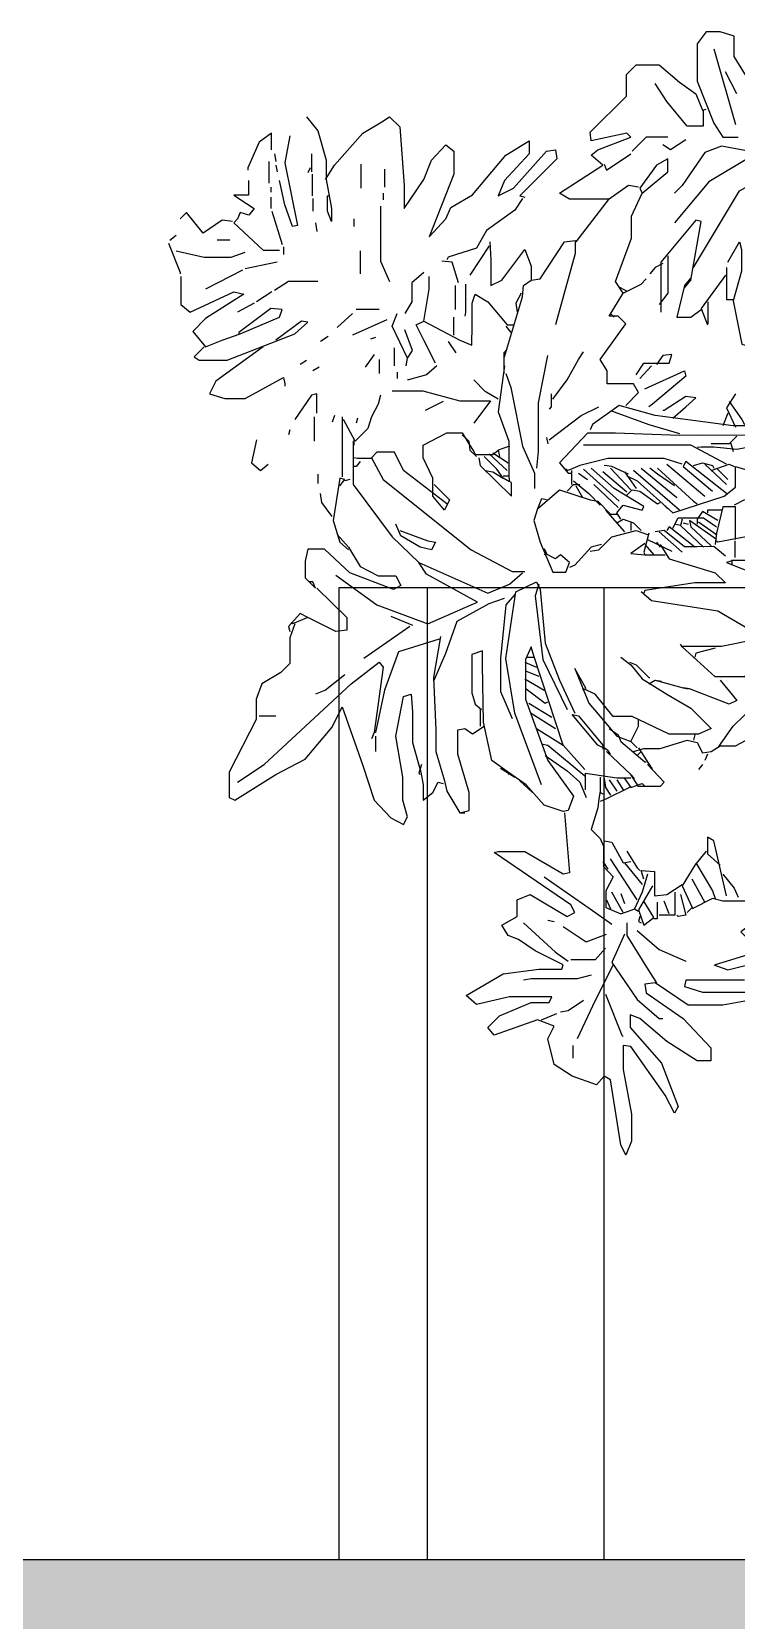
# Model space of a CAD drawing. Extents: x -109 to 1815, y -14679 to 345.
# Drawn here: x -96.648 to -96.249, y -47.599 to -46.7 of the extents above; entities that cross this region are included whole.
import ezdxf

# ---------------------------------------------------------------- set-up
doc = ezdxf.new("R2010")
doc.units = 0
doc.header["$MEASUREMENT"] = 0
doc.layers.get('0').update_dxf_attribs({"linetype": 'CONTINUOUS'})
for name, color, linetype in [('corte-esq-ext', 1, 'CONTINUOUS'), ('COTA', 1, 'CONTINUOUS'), ('linha-vista-3', 1, 'CONTINUOUS'), ('PAREDE', 6, 'CONTINUOUS')]:
    doc.layers.add(name, color=color, linetype=linetype)

# ---------------------------------------------------------------- blocks, each defined once
blk = doc.blocks.new('JARDIM_5')
at = {"linetype": 'Continuous'}
for points in [[(-0.0624, 0.3375), (-0.0758, 0.3592), (-0.0758, 0.3757), (-0.0872, 0.3793), (-0.0985, 0.3793), (-0.1058, 0.3695), (-0.1058, 0.3395), (-0.0923, 0.3055), (-0.0851, 0.2941), (-0.0727, 0.2941)], [(-0.0923, 0.3654), (-0.0748, 0.3044)], [(-0.1533, 0.2538), (-0.1615, 0.2549), (-0.177, 0.244), (-0.209, 0.244), (-0.2173, 0.2487), (-0.1822, 0.2714), (-0.1915, 0.2796), (-0.1863, 0.2838), (-0.1595, 0.2941), (-0.1626, 0.2972), (-0.1915, 0.291), (-0.1925, 0.2982), (-0.1631, 0.3272), (-0.1631, 0.3447), (-0.1553, 0.3525), (-0.1367, 0.3525), (-0.1202, 0.3385), (-0.1068, 0.3292), (-0.1016, 0.3158), (-0.0985, 0.3168)], [(-0.0737, 0.3292), (-0.083, 0.3468)], [(-0.1011, 0.3158), (-0.1011, 0.3029), (-0.114, 0.3029), (-0.1305, 0.323), (-0.1398, 0.3375)], [(-0.4218, 0.3106), (-0.4125, 0.2993), (-0.4058, 0.2755), (-0.4058, 0.26), (-0.4016, 0.2363), (-0.4016, 0.2259), (-0.4047, 0.2342), (-0.4047, 0.2466), (-0.4032, 0.2466)], [(-0.4063, 0.26), (-0.3991, 0.2714), (-0.3763, 0.2972), (-0.3608, 0.3065), (-0.3546, 0.3106), (-0.3464, 0.3024), (-0.3428, 0.2549), (-0.3428, 0.2363), (-0.3268, 0.26), (-0.3206, 0.2755), (-0.3092, 0.2879), (-0.3025, 0.2827), (-0.3025, 0.2642), (-0.3226, 0.2136), (-0.3092, 0.228), (-0.3051, 0.2373), (-0.2875, 0.2476), (-0.2607, 0.2796), (-0.2416, 0.291), (-0.2416, 0.2807), (-0.2617, 0.259), (-0.2669, 0.2466), (-0.2545, 0.2528), (-0.2276, 0.2827), (-0.2204, 0.2838), (-0.2194, 0.2765), (-0.2493, 0.2466), (-0.2452, 0.2456)], [(-0.4502, 0.2838), (-0.4502, 0.2972), (-0.46, 0.29), (-0.4693, 0.2693), (-0.4693, 0.2673)], [(-0.4352, 0.2951), (-0.4393, 0.2734), (-0.429, 0.2228), (-0.4331, 0.2218), (-0.4393, 0.2394), (-0.4435, 0.259)], [(-0.1295, 0.2941), (-0.1471, 0.2941), (-0.1584, 0.2827)], [(-0.1151, 0.292), (-0.1274, 0.2838), (-0.1336, 0.2879)], [(-0.0644, 0.2827), (-0.0861, 0.2869), (-0.0996, 0.2817), (-0.1181, 0.2549), (-0.1243, 0.2487)], [(-0.4522, 0.2745), (-0.4522, 0.2569)], [(-0.4476, 0.2807), (-0.4466, 0.2745)], [(-0.4466, 0.2714), (-0.4455, 0.2662)], [(-0.4176, 0.2807), (-0.4176, 0.2662)], [(-0.3779, 0.2724), (-0.3779, 0.2528)], [(-0.1636, 0.0772), (-0.1533, 0.0876), (-0.1574, 0.0948), (-0.1786, 0.0948), (-0.1786, 0.1051), (-0.1842, 0.1144), (-0.1636, 0.1433), (-0.1698, 0.1495), (-0.177, 0.1495), (-0.1657, 0.1681), (-0.1719, 0.1774), (-0.1589, 0.2125), (-0.1589, 0.2301), (-0.1502, 0.2487), (-0.1295, 0.2662), (-0.1295, 0.2765), (-0.1388, 0.2714), (-0.1522, 0.2528), (-0.1502, 0.2487)], [(-0.1811, 0.2724), (-0.1791, 0.2673), (-0.1595, 0.2807)], [(-0.0634, 0.2776), (-0.0965, 0.258), (-0.1243, 0.2249)], [(-0.4688, 0.259), (-0.4688, 0.2471), (-0.4806, 0.2471), (-0.4703, 0.2404), (-0.4641, 0.2363), (-0.4683, 0.2311), (-0.4755, 0.2332), (-0.4775, 0.228), (-0.4806, 0.2249), (-0.4569, 0.2027), (-0.4435, 0.2027)], [(-0.4187, 0.2693), (-0.4207, 0.2652)], [(-0.4171, 0.2642), (-0.4171, 0.2466)], [(-0.3588, 0.2683), (-0.3588, 0.2538)], [(-0.1089, 0.1888), (-0.0717, 0.2507), (-0.0552, 0.26), (-0.0531, 0.26)], [(-0.4507, 0.2538), (-0.4507, 0.2497)], [(-0.4507, 0.2456), (-0.4507, 0.2363)], [(-0.4166, 0.2445), (-0.4166, 0.2342)], [(-0.3598, 0.2487), (-0.3598, 0.2435)], [(-0.2472, 0.2445), (-0.2534, 0.2352), (-0.2762, 0.2187), (-0.2844, 0.2043), (-0.3071, 0.197), (-0.3082, 0.195)], [(-0.177, 0.2445), (-0.2039, 0.2094)], [(-0.4817, 0.2259), (-0.4899, 0.227), (-0.5054, 0.2166), (-0.5189, 0.2332), (-0.524, 0.228)], [(-0.4497, 0.2342), (-0.4414, 0.2074)], [(-0.3619, 0.2383), (-0.3619, 0.1939), (-0.3546, 0.1774)], [(-0.4145, 0.2249), (-0.4135, 0.2177)], [(-0.3836, 0.228), (-0.3836, 0.2218)], [(-0.1161, 0.1722), (-0.1109, 0.1784), (-0.1027, 0.2259), (-0.1068, 0.227), (-0.1352, 0.1929), (-0.1352, 0.1526)], [(-0.5333, 0.2084), (-0.524, 0.1846), (-0.524, 0.1836)], [(-0.5271, 0.2146), (-0.5323, 0.2105)], [(-0.4941, 0.211), (-0.4837, 0.211)], [(-0.2741, 0.2063), (-0.2896, 0.1826)], [(-0.2736, 0.2094), (-0.2728, 0.195), (-0.2728, 0.1743), (-0.2638, 0.1784), (-0.2452, 0.2032), (-0.24, 0.1898), (-0.24, 0.1784)], [(-0.2617, 0.1165), (-0.2472, 0.165), (-0.2462, 0.1743), (-0.24, 0.1784), (-0.2328, 0.1795), (-0.2132, 0.2094), (-0.2044, 0.2105), (-0.2044, 0.2001), (-0.2194, 0.1464), (-0.2204, 0.1423)], [(-0.081, 0.1929), (-0.0717, 0.2094), (-0.0701, 0.2032), (-0.0701, 0.1857), (-0.0768, 0.1619), (-0.0696, 0.1268), (-0.0624, 0.1247), (-0.0613, 0.1258)], [(-0.5271, 0.2022), (-0.5044, 0.197), (-0.4827, 0.197), (-0.4713, 0.2012)], [(-0.4455, 0.1929), (-0.4713, 0.1877)], [(-0.4404, 0.2053), (-0.4404, 0.1991)], [(-0.3784, 0.2022), (-0.3784, 0.1836)], [(-0.2989, 0.1764), (-0.304, 0.1929), (-0.3123, 0.1939)], [(-0.1295, 0.1981), (-0.1295, 0.1681), (-0.1367, 0.1588)], [(-0.5235, 0.1815), (-0.5235, 0.1588), (-0.5158, 0.1526), (-0.4806, 0.1691), (-0.4724, 0.1671), (-0.5034, 0.1475), (-0.5137, 0.1371), (-0.5034, 0.1247), (-0.4899, 0.1299), (-0.4755, 0.1351), (-0.4435, 0.1485), (-0.4414, 0.1547), (-0.4507, 0.1557), (-0.4765, 0.1361), (-0.4765, 0.1351)], [(-0.4734, 0.1867), (-0.5034, 0.1712)], [(-0.3268, 0.1846), (-0.3366, 0.1764), (-0.3366, 0.1609), (-0.3423, 0.1516)], [(-0.3268, 0.1454), (-0.3226, 0.1712), (-0.3226, 0.1815)], [(-0.1336, 0.1919), (-0.1398, 0.1888), (-0.144, 0.1836)], [(-0.1109, 0.1805), (-0.1161, 0.1743), (-0.1223, 0.1485), (-0.1109, 0.1485), (-0.1027, 0.1547)], [(-0.083, 0.1826), (-0.1027, 0.1557), (-0.0975, 0.1423)], [(-0.082, 0.1888), (-0.082, 0.1629), (-0.0768, 0.1629)], [(-0.4497, 0.1691), (-0.4621, 0.1609)], [(-0.4125, 0.1774), (-0.4362, 0.1774), (-0.4476, 0.1702)], [(-0.3175, 0.1113), (-0.3268, 0.1299), (-0.333, 0.1423), (-0.3268, 0.1454), (-0.2978, 0.1299), (-0.288, 0.1258), (-0.2878, 0.1423), (-0.2878, 0.1598), (-0.2855, 0.1671), (-0.2751, 0.1609), (-0.2596, 0.1423), (-0.2545, 0.1423)], [(-0.3015, 0.1743), (-0.3015, 0.1547)], [(-0.2932, 0.1753), (-0.2932, 0.1526), (-0.2937, 0.1495)], [(-0.2483, 0.1681), (-0.2524, 0.1598), (-0.2514, 0.1526)], [(-0.1698, 0.1733), (-0.1636, 0.1702), (-0.1636, 0.1691)], [(-0.1657, 0.1681), (-0.1512, 0.1753), (-0.1471, 0.1795)], [(-0.4641, 0.1598), (-0.4775, 0.1526)], [(-0.3629, 0.1547), (-0.3815, 0.1547)], [(-0.097, 0.1433), (-0.097, 0.1609)], [(-0.5044, 0.1247), (-0.5127, 0.1165), (-0.5085, 0.1139), (-0.4858, 0.1139), (-0.4311, 0.1351), (-0.4207, 0.1444), (-0.4259, 0.1454), (-0.4466, 0.1299)], [(-0.3846, 0.1516), (-0.397, 0.1402)], [(-0.3567, 0.1464), (-0.3846, 0.134)], [(-0.3402, 0.1154), (-0.3526, 0.1413), (-0.3485, 0.1516)], [(-0.3025, 0.134), (-0.3025, 0.1485)], [(-0.176, 0.1516), (-0.1729, 0.1485)], [(-0.4042, 0.133), (-0.4104, 0.1289)], [(-0.366, 0.132), (-0.3701, 0.1309)], [(-0.3412, 0.1092), (-0.3402, 0.1154), (-0.3361, 0.1216), (-0.3423, 0.1382)], [(-0.3071, 0.1289), (-0.3009, 0.1196)], [(-0.2607, 0.1413), (-0.2565, 0.1361)], [(-0.4569, 0.1247), (-0.4951, 0.0968), (-0.5003, 0.0865), (-0.4879, 0.0829), (-0.4713, 0.0829), (-0.4404, 0.0999), (-0.4393, 0.0948), (-0.4393, 0.0927)], [(-0.367, 0.1185), (-0.3743, 0.1082)], [(-0.351, 0.1237), (-0.351, 0.1092)], [(-0.2596, 0.1227), (-0.2622, 0.1196), (-0.2622, 0.103), (-0.2627, 0.103)], [(-0.2354, 0.0266), (-0.2341, 0.04), (-0.2341, 0.0793), (-0.2266, 0.1175)], [(-0.2225, 0.0824), (-0.2111, 0.0979), (-0.2018, 0.1144), (-0.1977, 0.1206)], [(-0.1553, 0.102), (-0.1491, 0.1113), (-0.1285, 0.1113), (-0.1264, 0.1185), (-0.1336, 0.1175), (-0.1388, 0.1103)], [(-0.4218, 0.1134), (-0.4269, 0.1103)], [(-0.4114, 0.1082), (-0.4166, 0.1051)], [(-0.3629, 0.1144), (-0.3629, 0.103)], [(-0.3485, 0.1041), (-0.3485, 0.0989)], [(-0.3164, 0.1092), (-0.3247, 0.102), (-0.3392, 0.0979), (-0.3402, 0.0979)], [(-0.2617, 0.1092), (-0.2669, 0.0721), (-0.2581, 0.0483), (-0.2581, 0.0194), (-0.2576, 0.0153), (-0.2627, 0.0184), (-0.2679, 0.0256), (-0.2782, 0.0359)], [(-0.2607, 0.103), (-0.2565, 0.0917), (-0.2472, 0.0442), (-0.2374, 0.0225), (-0.2374, 0.0101)], [(-0.1429, 0.1092), (-0.1522, 0.0989)], [(-0.1481, 0.0907), (-0.1161, 0.1051), (-0.1151, 0.101), (-0.1419, 0.0783), (-0.145, 0.0762)], [(-0.2669, 0.0824), (-0.2772, 0.0886), (-0.2865, 0.0979)], [(-0.4135, 0.071), (-0.4135, 0.0865), (-0.4176, 0.0855), (-0.4311, 0.0659)], [(-0.3619, 0.0855), (-0.3639, 0.0783), (-0.3691, 0.0679), (-0.3722, 0.0586), (-0.3825, 0.0483), (-0.3918, 0.0659)], [(-0.3526, 0.0891), (-0.3278, 0.0891), (-0.2978, 0.0808), (-0.2731, 0.0808), (-0.2865, 0.0628)], [(-0.3113, 0.0803), (-0.3257, 0.0731)], [(-0.224, 0.0865), (-0.224, 0.0762), (-0.2256, 0.0741)], [(-0.0603, 0.0607), (-0.0768, 0.0607), (-0.1398, 0.069), (-0.1688, 0.0772), (-0.1904, 0.0617), (-0.1925, 0.0576)], [(-0.1254, 0.0669), (-0.1151, 0.0762), (-0.1068, 0.0834), (-0.1151, 0.0845), (-0.1326, 0.0731), (-0.1336, 0.0731)], [(-0.0748, 0.0865), (-0.082, 0.0752), (-0.0748, 0.0597)], [(-0.0799, 0.0803), (-0.0696, 0.0659), (-0.0675, 0.0617)], [(-0.4156, 0.0679), (-0.4156, 0.0483)], [(-0.3991, 0.069), (-0.4011, 0.0638)], [(-0.3929, 0.0679), (-0.3929, 0.0225), (-0.3929, 0.0194)], [(-0.3805, 0.0669), (-0.3815, 0.0628)], [(-0.2256, 0.0493), (-0.1997, 0.069), (-0.1853, 0.0762)], [(-0.176, 0.0731), (-0.145, 0.0617), (-0.1202, 0.0545)], [(-0.081, 0.071), (-0.0851, 0.0607)], [(-0.4352, 0.0576), (-0.4362, 0.0535)], [(-0.3185, 0.0132), (-0.3061, 0.0008), (-0.3102, -0.0075), (-0.3195, 0.0039), (-0.3195, 0.0184), (-0.3273, 0.0349), (-0.3273, 0.0452), (-0.3082, 0.055), (-0.2958, 0.055), (-0.2906, 0.0462), (-0.2865, 0.04), (-0.2855, 0.0375), (-0.271, 0.0375), (-0.2669, 0.0411)], [(-0.2958, 0.0535), (-0.2906, 0.0483), (-0.2896, 0.0411), (-0.2844, 0.0359)], [(-0.2276, 0.0514), (-0.2266, 0.0462)], [(-0.0624, 0.0597), (-0.0613, 0.053), (-0.1027, 0.0532), (-0.1202, 0.0528), (-0.1719, 0.0547), (-0.1946, 0.0547), (-0.2173, 0.0308), (-0.2101, 0.0225), (-0.208, 0.0225)], [(-0.0737, 0.0524), (-0.0799, 0.0462), (-0.0944, 0.0462)], [(-0.4621, 0.0493), (-0.4662, 0.0308), (-0.459, 0.0246), (-0.4528, 0.0297)], [(-0.3841, 0.0483), (-0.3841, 0.0132), (-0.3526, -0.0291), (-0.3309, -0.0498)], [(-0.3836, 0.0493), (-0.3836, 0.0452)], [(-0.3082, -0.0023), (-0.3433, 0.0246), (-0.3505, 0.0395), (-0.365, 0.0395), (-0.3691, 0.0349), (-0.3598, 0.0173), (-0.2886, -0.0395), (-0.2555, -0.057), (-0.2452, -0.057)], [(-0.271, 0.039), (-0.2586, 0.0308)], [(-0.2576, 0.0442), (-0.2669, 0.0411), (-0.2658, 0.0359)], [(-0.082, 0.0297), (-0.1109, 0.0452), (-0.1977, 0.0452)], [(-0.0665, 0.0349), (-0.0655, 0.0431), (-0.0737, 0.0416), (-0.0923, 0.0434), (-0.1027, 0.0434), (-0.1058, 0.0431)], [(-0.0789, 0.0473), (-0.0768, 0.04)], [(-0.3691, 0.0344), (-0.3805, 0.0344), (-0.3836, 0.0349)], [(-0.3784, 0.0318), (-0.3815, 0.0277), (-0.3836, 0.0277)], [(-0.2824, 0.0349), (-0.2813, 0.0287), (-0.256, 0.0039), (-0.256, 0.0142), (-0.2565, 0.0153)], [(-0.2741, 0.038), (-0.2596, 0.0246)], [(-0.1181, 0.0297), (-0.1326, 0.0344), (-0.178, 0.0344), (-0.2008, 0.0287), (-0.2101, 0.0246), (-0.2121, 0.0256)], [(-0.1677, -0.0147), (-0.1708, -0.0095), (-0.1657, -0.0033), (-0.1502, -0.0075), (-0.1491, -0.0044), (-0.1729, 0.0101), (-0.1915, 0.0266)], [(-0.1615, 0.0215), (-0.1749, 0.0277), (-0.1811, 0.0287)], [(-0.176, 0.0266), (-0.1595, 0.0091)], [(-0.1626, 0.0204), (-0.1543, 0.0163), (-0.1254, -0.0095), (-0.0841, 0.0039), (-0.0748, 0.0111), (-0.0748, 0.0277), (-0.0469, 0.0194), (-0.0448, 0.0163)], [(-0.1512, 0.0266), (-0.1223, 0.0029)], [(-0.1243, 0.0122), (-0.1378, 0.0215), (-0.144, 0.0266)], [(-0.1378, 0.0266), (-0.1089, -0.0002), (-0.1058, -0.0023)], [(-0.1305, 0.0297), (-0.0996, 0.0039)], [(-0.082, 0.006), (-0.1151, 0.0318), (-0.1171, 0.0277), (-0.0934, 0.008)], [(-0.1089, 0.0287), (-0.1016, 0.0308), (-0.0934, 0.0287), (-0.0923, 0.0266)], [(-0.0996, 0.0297), (-0.082, 0.0132)], [(-0.0944, 0.0246), (-0.0799, 0.0297), (-0.0758, 0.0277)], [(-0.0903, 0.0266), (-0.081, 0.0173)], [(-0.4125, 0.0215), (-0.4125, 0.0142)], [(-0.3949, 0.0122), (-0.3908, 0.0173), (-0.3949, 0.0184), (-0.4001, -0.0157), (-0.3949, -0.0333), (-0.3877, -0.0395)], [(-0.3867, 0.0173), (-0.3908, 0.0163)], [(-0.2772, 0.0246), (-0.271, 0.0235), (-0.2627, 0.0184)], [(-0.2627, 0.0204), (-0.2586, 0.0204)], [(-0.2111, 0.008), (-0.2059, 0.0132), (-0.2008, 0.0132)], [(-0.2075, 0.0246), (-0.2075, 0.0132)], [(-0.2059, 0.0163), (-0.1935, 0.006), (-0.1842, -0.0033)], [(-0.2018, 0.0225), (-0.1946, 0.0173)], [(-0.1977, 0.0256), (-0.1688, -0.0002)], [(-0.1698, -0.0054), (-0.1894, 0.0132)], [(-0.1626, 0.007), (-0.1822, 0.0235)], [(-0.1646, 0.0235), (-0.1553, 0.0101)], [(-0.1202, -0.0075), (-0.1574, 0.0246)], [(-0.4011, -0.0126), (-0.4094, -0.0013), (-0.4104, 0.006)], [(-0.2276, 0.0008), (-0.2318, 0.0018), (-0.2349, -0.0064), (-0.2173, 0.0091), (-0.1925, 0.0008), (-0.1863, -0.0002), (-0.176, -0.0106), (-0.1708, -0.0106)], [(-0.2039, 0.0122), (-0.1987, 0.0029)], [(-0.1636, 0.0039), (-0.1584, 0.0091), (-0.1522, 0.008), (-0.1378, -0.0023), (-0.1357, -0.0013)], [(-0.0675, 0.0008), (-0.0758, -0.0033)], [(-0.2349, -0.0064), (-0.2379, -0.0157), (-0.2328, -0.0333), (-0.2225, -0.0575), (-0.2121, -0.0575), (-0.209, -0.0498), (-0.2163, -0.0436), (-0.2204, -0.0467), (-0.2287, -0.0426), (-0.2297, -0.0436)], [(-0.1801, -0.0075), (-0.1646, -0.025)], [(-0.1326, -0.0033), (-0.1295, -0.0064)], [(-0.0892, -0.0157), (-0.1016, -0.0085), (-0.1058, -0.0147), (-0.1058, -0.0188)], [(-0.0861, -0.0075), (-0.0975, -0.0075), (-0.0975, -0.0095)], [(-0.0748, -0.0312), (-0.0748, -0.0049), (-0.0851, -0.0049), (-0.0903, -0.026), (-0.0913, -0.0353)], [(-0.0557, -0.0075), (-0.0557, -0.0235), (-0.0448, -0.0235), (-0.0273, -0.0204), (-0.0066, -0.0191), (0.0161, -0.0191), (0.0368, -0.024), (0.0719, -0.0188), (0.1101, -0.0059), (0.1318, -0.0059), (0.1297, -0.0095), (0.0832, -0.0245), (0.0636, -0.0245), (0.0006, -0.0415), (-0.0521, -0.0483), (-0.0768, -0.0483), (-0.082, -0.0498), (-0.0562, -0.0601), (0.0233, -0.0601), (0.1132, -0.0415), (0.1318, -0.0364)], [(-0.3464, -0.024), (-0.3237, -0.0322), (-0.3175, -0.0333), (-0.3206, -0.0395), (-0.3299, -0.0374), (-0.3454, -0.0281), (-0.3495, -0.0188)], [(-0.1925, -0.0405), (-0.1853, -0.0395), (-0.1749, -0.0291), (-0.1553, -0.024), (-0.146, -0.0271)], [(-0.1708, -0.0178), (-0.1657, -0.0147), (-0.1574, -0.0178), (-0.1512, -0.024)], [(-0.1595, -0.0178), (-0.1595, -0.024)], [(-0.083, -0.0446), (-0.0923, -0.0369), (-0.1058, -0.0371), (-0.1161, -0.0371), (-0.1326, -0.024), (-0.1398, -0.025)], [(-0.1367, -0.025), (-0.1181, -0.0415)], [(-0.1078, -0.0374), (-0.1285, -0.0209), (-0.1305, -0.024)], [(-0.1254, -0.0219), (-0.1212, -0.0137), (-0.1006, -0.0137), (-0.0903, -0.0209)], [(-0.1181, -0.0147), (-0.1192, -0.0199), (-0.1243, -0.0188)], [(-0.1192, -0.0199), (-0.1006, -0.0374)], [(-0.1171, -0.0178), (-0.113, -0.0188)], [(-0.0903, -0.0312), (-0.112, -0.0157), (-0.1109, -0.0209), (-0.0944, -0.0364)], [(-0.1047, -0.0168), (-0.0903, -0.0271)], [(-0.397, -0.0271), (-0.3877, -0.0374), (-0.3784, -0.0529), (-0.3639, -0.0606), (-0.3495, -0.0606), (-0.3454, -0.0684), (-0.3515, -0.0715), (-0.3867, -0.0581), (-0.4073, -0.039), (-0.4207, -0.039), (-0.4228, -0.0488), (-0.4228, -0.0622), (-0.4145, -0.0705), (-0.4166, -0.0653), (-0.4197, -0.0653)], [(-0.2297, -0.0384), (-0.2276, -0.0426)], [(-0.1832, -0.0353), (-0.1915, -0.0374), (-0.2049, -0.0519), (-0.209, -0.0539)], [(-0.1481, -0.0343), (-0.1595, -0.0426), (-0.1481, -0.0436), (-0.1316, -0.0436)], [(-0.145, -0.026), (-0.1491, -0.0415), (-0.1481, -0.0436)], [(-0.1357, -0.0353), (-0.1285, -0.0467), (-0.0913, -0.0581), (-0.083, -0.0663), (-0.0923, -0.0663), (-0.1078, -0.0663), (-0.1481, -0.0725), (-0.1491, -0.0746)], [(-0.1481, -0.0353), (-0.1409, -0.0436)], [(-0.146, -0.0312), (-0.1264, -0.0405)], [(-0.1388, -0.0333), (-0.1357, -0.0374)], [(-0.0562, -0.0271), (-0.0892, -0.0333), (-0.0903, -0.0322)], [(-0.0753, -0.0322), (-0.0753, -0.0457)], [(-0.398, -0.0601), (-0.365, -0.0839), (-0.3237, -0.0994), (-0.2886, -0.0839), (-0.2834, -0.0818), (-0.3247, -0.0591), (-0.3309, -0.0498), (-0.2751, -0.0746), (-0.2576, -0.0674), (-0.2472, -0.0581)], [(-0.0779, -0.0477), (-0.0779, -0.0519)], [(-0.4135, -0.0705), (-0.3892, -0.0942), (-0.3892, -0.1045), (-0.398, -0.1056), (-0.4207, -0.0942), (-0.4331, -0.0994), (-0.4342, -0.0983)], [(-0.2534, -0.0756), (-0.2607, -0.0839), (-0.2648, -0.1273), (-0.2648, -0.1541), (-0.2555, -0.1758)], [(-0.2318, -0.2295), (-0.2534, -0.1717), (-0.2607, -0.1273), (-0.2524, -0.0736), (-0.2359, -0.0653), (-0.2328, -0.0715), (-0.2287, -0.1149), (-0.2173, -0.1448), (-0.2049, -0.1717)], [(-0.2338, -0.0674), (-0.2369, -0.0767), (-0.2307, -0.1283), (-0.2111, -0.1686)], [(-0.1181, -0.1174), (-0.0861, -0.1174), (-0.0582, -0.1118), (-0.0593, -0.1066), (-0.0892, -0.089), (-0.1429, -0.0808), (-0.1512, -0.0736)], [(-0.3185, -0.1448), (-0.3092, -0.1231), (-0.2999, -0.0973), (-0.2741, -0.0828), (-0.2617, -0.0787)], [(-0.4311, -0.0994), (-0.4352, -0.1107), (-0.4352, -0.1314), (-0.4424, -0.1386), (-0.4579, -0.1479), (-0.4626, -0.1603), (-0.4626, -0.1768), (-0.4843, -0.2192), (-0.4843, -0.2398), (-0.4796, -0.2419), (-0.4466, -0.2212), (-0.4228, -0.2088), (-0.4011, -0.183), (-0.3929, -0.1665), (-0.3763, -0.214), (-0.367, -0.2419), (-0.3536, -0.2563), (-0.3433, -0.2615), (-0.3402, -0.2553), (-0.3438, -0.2419), (-0.3438, -0.2233), (-0.3495, -0.1903), (-0.3433, -0.1582), (-0.3371, -0.1562), (-0.3361, -0.1706), (-0.3361, -0.1954), (-0.3293, -0.2192), (-0.3275, -0.2295), (-0.3275, -0.2419), (-0.3195, -0.2357), (-0.3154, -0.2274), (-0.3113, -0.2285)], [(-0.4207, -0.0942), (-0.4269, -0.0911), (-0.4362, -0.1014), (-0.4352, -0.1056)], [(-0.3381, -0.1014), (-0.3753, -0.1273)], [(-0.3536, -0.0932), (-0.3361, -0.1004)], [(-0.0118, -0.0994), (-0.0076, -0.1014), (-0.0366, -0.1159), (-0.0675, -0.1422), (-0.0913, -0.1422), (-0.1181, -0.118), (-0.1192, -0.1159)], [(-0.3144, -0.1118), (-0.3474, -0.1221), (-0.3588, -0.1531), (-0.366, -0.1872), (-0.367, -0.1872)], [(-0.3133, -0.1097), (-0.319, -0.1427), (-0.3172, -0.1851), (-0.3172, -0.2026), (-0.3102, -0.2264), (-0.3082, -0.2347), (-0.2978, -0.2522), (-0.2901, -0.2502), (-0.2901, -0.2357), (-0.2994, -0.2047), (-0.2994, -0.1851), (-0.2937, -0.1841), (-0.2875, -0.1882), (-0.2782, -0.182)], [(-0.2576, -0.2202), (-0.272, -0.2099), (-0.2787, -0.1789), (-0.2795, -0.1324), (-0.2795, -0.1211), (-0.288, -0.1242), (-0.288, -0.1551), (-0.2855, -0.1644), (-0.2803, -0.1686)], [(-0.2359, -0.1841), (-0.2142, -0.1975), (-0.2379, -0.1252), (-0.24, -0.118), (-0.2447, -0.1283), (-0.2447, -0.1603), (-0.2266, -0.2099), (-0.2059, -0.2388), (-0.2101, -0.2502), (-0.2142, -0.2512), (-0.2297, -0.246), (-0.2441, -0.2295), (-0.2576, -0.2202), (-0.2586, -0.2212)], [(-0.2441, -0.1262), (-0.2379, -0.1262)], [(-0.1677, -0.1262), (-0.1595, -0.1324), (-0.1502, -0.1438), (-0.1305, -0.1562), (-0.1109, -0.1675), (-0.0944, -0.1841), (-0.1047, -0.1887), (-0.1285, -0.1887), (-0.1584, -0.1742), (-0.1739, -0.1742), (-0.1884, -0.1562), (-0.1977, -0.152), (-0.1987, -0.1531)], [(-0.0913, -0.119), (-0.1068, -0.1231), (-0.1078, -0.1262)], [(-0.4775, -0.2274), (-0.4559, -0.213), (-0.3856, -0.1479), (-0.3629, -0.1304), (-0.3598, -0.1345), (-0.367, -0.1872), (-0.3691, -0.1923)], [(-0.3908, -0.1407), (-0.4063, -0.1531), (-0.4145, -0.1562)], [(-0.2452, -0.1304), (-0.2359, -0.1345)], [(-0.2441, -0.1376), (-0.2338, -0.1417)], [(-0.1956, -0.152), (-0.2049, -0.1355), (-0.1935, -0.1634), (-0.1708, -0.1903), (-0.1595, -0.1944), (-0.1533, -0.182), (-0.1533, -0.1768)], [(-0.1605, -0.1304), (-0.1553, -0.1324), (-0.145, -0.1427), (-0.144, -0.1427)], [(-0.2452, -0.1438), (-0.2297, -0.1531)], [(-0.2441, -0.152), (-0.2287, -0.1634), (-0.2266, -0.1624)], [(-0.145, -0.1479), (-0.1398, -0.1448), (-0.1171, -0.151), (-0.113, -0.152)], [(-0.1398, -0.1448), (-0.1347, -0.1458)], [(-0.0872, -0.1448), (-0.0737, -0.1613), (-0.0799, -0.1644), (-0.112, -0.152), (-0.1171, -0.151)], [(-0.2421, -0.1634), (-0.2235, -0.1748)], [(-0.0882, -0.1985), (-0.0768, -0.182), (-0.05, -0.1562)], [(-0.46, -0.1737), (-0.4466, -0.1737)], [(-0.2813, -0.1686), (-0.2813, -0.182)], [(-0.24, -0.1717), (-0.2204, -0.1841)], [(-0.176, -0.2047), (-0.178, -0.2016), (-0.1863, -0.1975), (-0.207, -0.1727), (-0.2018, -0.1737), (-0.1822, -0.1975), (-0.1822, -0.2006)], [(-0.1574, -0.2026), (-0.1491, -0.2001), (-0.1357, -0.2001), (-0.114, -0.1934), (-0.1058, -0.1954), (-0.1016, -0.2037), (-0.0944, -0.2026), (-0.0872, -0.198), (-0.0748, -0.198), (-0.0582, -0.1892), (-0.0366, -0.1934), (-0.0242, -0.182), (-0.0242, -0.1717), (-0.0107, -0.182), (0.0016, -0.1892), (0.0171, -0.1789)], [(-0.366, -0.1903), (-0.366, -0.2026)], [(-0.177, -0.1841), (-0.1698, -0.1892), (-0.1677, -0.1944), (-0.1481, -0.2109), (-0.1471, -0.2109)], [(-0.1078, -0.1892), (-0.1089, -0.1934)], [(-0.2318, -0.1965), (-0.2266, -0.1975), (-0.1966, -0.2223)], [(-0.2142, -0.1975), (-0.1966, -0.2171)], [(-0.1822, -0.1985), (-0.178, -0.2016)], [(-0.1791, -0.2026), (-0.1595, -0.2212), (-0.1564, -0.2243)], [(-0.1595, -0.1944), (-0.1543, -0.1995)], [(-0.1512, -0.2026), (-0.1543, -0.2057)], [(-0.1533, -0.1995), (-0.1429, -0.2161), (-0.1419, -0.2161)], [(-0.0975, -0.2047), (-0.0996, -0.2099)], [(-0.3288, -0.213), (-0.3309, -0.2202), (-0.3299, -0.2212)], [(-0.2648, -0.2161), (-0.2534, -0.2233)], [(-0.2287, -0.2057), (-0.2111, -0.2181), (-0.2008, -0.2274), (-0.1956, -0.2398)], [(-0.146, -0.213), (-0.1326, -0.2274), (-0.1357, -0.231), (-0.1533, -0.231), (-0.1595, -0.2212)], [(-0.1016, -0.213), (-0.1047, -0.2171)], [(-0.2493, -0.2264), (-0.239, -0.2357)], [(-0.1961, -0.2336), (-0.1961, -0.2202), (-0.1708, -0.2238), (-0.1595, -0.2238)], [(-0.1842, -0.2233), (-0.1842, -0.2357), (-0.1822, -0.2367)], [(-0.1811, -0.2243), (-0.1801, -0.2316), (-0.176, -0.2378)], [(-0.177, -0.2254), (-0.1708, -0.2347)], [(-0.1708, -0.2254), (-0.1657, -0.2336)], [(-0.1646, -0.2243), (-0.1595, -0.2316), (-0.1502, -0.2285), (-0.1481, -0.2305)], [(-0.1842, -0.2347), (-0.1853, -0.2409), (-0.1863, -0.2481), (-0.1915, -0.2656), (-0.1842, -0.2729), (-0.1817, -0.2791), (-0.1817, -0.2956), (-0.1739, -0.3039), (-0.1796, -0.3152), (-0.1796, -0.3286), (-0.1677, -0.3338), (-0.1584, -0.3307), (-0.1564, -0.3297)], [(-0.1605, -0.2316), (-0.1791, -0.2409), (-0.1842, -0.2429)], [(-0.2978, -0.2522), (-0.2937, -0.2522)], [(-0.2132, -0.2522), (-0.209, -0.3008), (-0.2142, -0.3018), (-0.2452, -0.2837), (-0.2669, -0.2837), (-0.2689, -0.2842)], [(-0.0035, -0.2791), (-0.0097, -0.2687), (-0.0252, -0.2636), (-0.0262, -0.2956), (-0.0262, -0.3111), (-0.0345, -0.3178), (-0.049, -0.3178), (-0.0665, -0.3235), (-0.0851, -0.3235), (-0.0934, -0.3214), (-0.1099, -0.3297)], [(-0.1811, -0.2749), (-0.1749, -0.276), (-0.1657, -0.2925), (-0.1595, -0.2915)], [(-0.082, -0.3193), (-0.0923, -0.2749), (-0.0975, -0.2718), (-0.0975, -0.2853), (-0.0872, -0.2946)], [(-0.0923, -0.3751), (-0.081, -0.3792), (-0.0397, -0.3689)], [(-0.0675, -0.3875), (-0.1151, -0.3875), (-0.1161, -0.3927), (-0.1016, -0.3973), (-0.0613, -0.3973)], [(-0.0644, -0.404), (-0.0851, -0.4076), (-0.113, -0.4076), (-0.1398, -0.3896), (-0.1481, -0.3906), (-0.1471, -0.3978), (-0.1171, -0.4185), (-0.0949, -0.4422), (-0.0949, -0.4526), (-0.1058, -0.4526), (-0.1305, -0.4371), (-0.1522, -0.4185), (-0.16, -0.4154), (-0.16, -0.4257), (-0.1347, -0.4546), (-0.1212, -0.4897), (-0.1243, -0.4949), (-0.1316, -0.4805), (-0.1595, -0.4412), (-0.1657, -0.4402), (-0.1657, -0.4598), (-0.1589, -0.4959), (-0.1589, -0.5176), (-0.1636, -0.529), (-0.1677, -0.5207), (-0.176, -0.4681), (-0.1811, -0.465), (-0.1873, -0.4722), (-0.207, -0.465), (-0.2214, -0.4557), (-0.2266, -0.435), (-0.2214, -0.4247), (-0.2349, -0.4195), (-0.27, -0.4319), (-0.2751, -0.4257), (-0.2658, -0.4164), (-0.24, -0.4056), (-0.2256, -0.4056), (-0.2235, -0.4009), (-0.2576, -0.4009), (-0.2844, -0.4071), (-0.2927, -0.3999), (-0.2627, -0.3823), (-0.2338, -0.3787), (-0.2152, -0.3787), (-0.2142, -0.3751), (-0.2369, -0.3638), (-0.2503, -0.3545), (-0.2586, -0.3514), (-0.2638, -0.3431), (-0.2514, -0.3359), (-0.2514, -0.3224), (-0.241, -0.3183), (-0.2111, -0.3359), (-0.2049, -0.3328), (-0.208, -0.3266), (-0.27, -0.2842)], [(-0.1822, -0.2915), (-0.178, -0.2977)], [(-0.1543, -0.3224), (-0.176, -0.2894)], [(-0.1646, -0.2925), (-0.1502, -0.3101)], [(-0.1626, -0.2832), (-0.1543, -0.2966), (-0.1522, -0.2987)], [(-0.0985, -0.2832), (-0.1078, -0.2946), (-0.1181, -0.3111), (-0.1099, -0.3286), (-0.114, -0.3328)], [(-0.1068, -0.2925), (-0.0934, -0.3152), (-0.0913, -0.3214)], [(-0.2297, -0.3039), (-0.1925, -0.3297), (-0.1749, -0.3421)], [(-0.146, -0.3018), (-0.1502, -0.3162), (-0.1564, -0.3297), (-0.1533, -0.3317)], [(-0.1491, -0.3059), (-0.1512, -0.2987), (-0.1404, -0.2997), (-0.1404, -0.3193), (-0.1305, -0.3183), (-0.1181, -0.3101)], [(-0.0996, -0.3245), (-0.1099, -0.3059)], [(-0.0851, -0.3018), (-0.0758, -0.3132), (-0.0727, -0.3204)], [(-0.1657, -0.3328), (-0.1749, -0.3162)], [(-0.1677, -0.3173), (-0.1646, -0.3255)], [(-0.1419, -0.3111), (-0.1533, -0.3307), (-0.1491, -0.3431), (-0.1409, -0.3369), (-0.1491, -0.3235)], [(-0.1238, -0.3162), (-0.1238, -0.3348), (-0.1367, -0.3348)], [(-0.1192, -0.3183), (-0.1151, -0.3348), (-0.1212, -0.3359), (-0.1223, -0.3348)], [(-0.0335, -0.3183), (-0.0345, -0.3255), (-0.0521, -0.3348), (-0.0706, -0.3483), (-0.0655, -0.3534), (-0.0428, -0.3452), (-0.0262, -0.3452), (-0.0273, -0.3514), (-0.0438, -0.3607), (-0.0613, -0.3658), (-0.0851, -0.3731), (-0.0913, -0.3751)], [(-0.1791, -0.3224), (-0.176, -0.3297)], [(-0.1383, -0.3245), (-0.1383, -0.3379), (-0.1409, -0.3379)], [(-0.1285, -0.3338), (-0.1326, -0.3235)], [(-0.2462, -0.341), (-0.2204, -0.3648), (-0.2101, -0.372)], [(-0.2266, -0.339), (-0.2214, -0.34)], [(-0.2142, -0.3441), (-0.1956, -0.3565), (-0.1791, -0.3503)], [(-0.1626, -0.341), (-0.1626, -0.3514), (-0.144, -0.3813), (-0.1388, -0.3896)], [(-0.1522, -0.3359), (-0.1533, -0.34), (-0.1512, -0.341)], [(-0.1646, -0.3503), (-0.1749, -0.3731), (-0.1543, -0.403), (-0.1367, -0.4185), (-0.1336, -0.4185)], [(-0.1543, -0.3472), (-0.1367, -0.3627), (-0.1151, -0.372)], [(-0.1801, -0.3617), (-0.1884, -0.371), (-0.208, -0.371)], [(-0.1915, -0.3834), (-0.2028, -0.3865), (-0.24, -0.3865), (-0.2462, -0.3875)], [(-0.1739, -0.3751), (-0.1884, -0.404), (-0.2028, -0.435)], [(-0.1977, -0.404), (-0.2101, -0.4123), (-0.2163, -0.4133)], [(-0.1801, -0.3989), (-0.1667, -0.4319), (-0.1657, -0.4329)], [(-0.2318, -0.4195), (-0.2194, -0.4144)], [(-0.2064, -0.4402), (-0.2064, -0.4505)]]:
    blk.add_lwpolyline(points, dxfattribs=at)

msp = doc.modelspace()

# ---------------------------------------------------------------- hatches: boundary and pattern name
at = {"layer": 'COTA'}
h = msp.add_hatch(dxfattribs=at)
h.set_pattern_fill('AR-CONC', color=256, scale=0.03, style=0)
h.set_pattern_definition([(50, (0, 0), (0.21517805, -0.01882564), [0.0225, -0.2475]), (355, (0, 0), (-0.0416254, 0.22565764), [0.018, -0.198]), (100.4514, (0.01793, -0.00157), (0.1735528, 0.20683186), [0.01912206, -0.21034263]), (46.1842, (0, 0.06), (0.3201723, -0.0496557), [0.03375, -0.37125]), (96.6356, (0.02668, 0.05586), (0.2803988, 0.2922354), [0.0286831, -0.3155139]), (351.1842, (0, 0.06), (0.2803986, 0.2922356), [0.027, -0.297]), (21, (0.03, 0.045), (0.17907212, -0.12078567), [0.0225, -0.2475]), (326, (0.03, 0.045), (0.0729946, 0.217545), [0.018, -0.198]), (71.4514, (0.04492, 0.03493), (0.2520668, 0.09675915), [0.01912206, -0.21034263]), (37.5, (0, 0), (0.003647957, 0.099868156), [0, -0.1956, 0, -0.201, 0, -0.19875]), (7.5, (0, 0), (0.07892086, 0.11832351), [0, -0.1146, 0, -0.1911, 0, -0.07575]), (327.5, (-0.0669, 0), (0.16014673, -0.00676646), [0, -0.075, 0, -0.234, 0, -0.3105]), (317.5, (-0.0969, 0), (0.17495585, 0.0300315), [0, -0.0975, 0, -0.1554, 0, -0.2205])])
h.paths.add_polyline_path([(-102.50643, -47.51494), (-102.50643, -47.71494), (-89.35304, -47.71494), (-89.35304, -47.51494), (-90.14814, -47.51494, -0.186897), (-90.19378, -47.53262), (-90.25655, -47.53262, -0.186897), (-90.3022, -47.51494), (-91.57757, -47.51494, -0.186897), (-91.62321, -47.53262), (-91.68598, -47.53262, -0.186897), (-91.73163, -47.51494), (-93.00643, -47.51494), (-93.00643, -47.56494), (-97.15643, -47.56494), (-97.15643, -47.51494)])

# ---------------------------------------------------------------- linework, layer by layer
at = {"layer": 'corte-esq-ext'}
for p, q in [((-96.47414, -47.56494), (-96.47414, -47.01494)), ((-96.42414, -47.56494), (-96.42414, -47.01494)), ((-96.32414, -47.56494), (-96.32414, -47.01494))]:
    msp.add_line(p, q, dxfattribs=at)
at = {"layer": 'COTA'}
msp.add_line((-96.47414, -47.01494), (-94.77204, -47.01494), dxfattribs=at)
at = {"layer": 'PAREDE'}
msp.add_line((-97.15643, -47.56494), (-93.00643, -47.56494), dxfattribs=at)

# ---------------------------------------------------------------- block references
at = {"layer": 'linha-vista-3', "xscale": 0.7, "yscale": 0.7, "zscale": 0.7}
msp.add_blockref('JARDIM_5', (-96.19739, -46.96588), dxfattribs=at)

doc.saveas('drawing.dxf')
